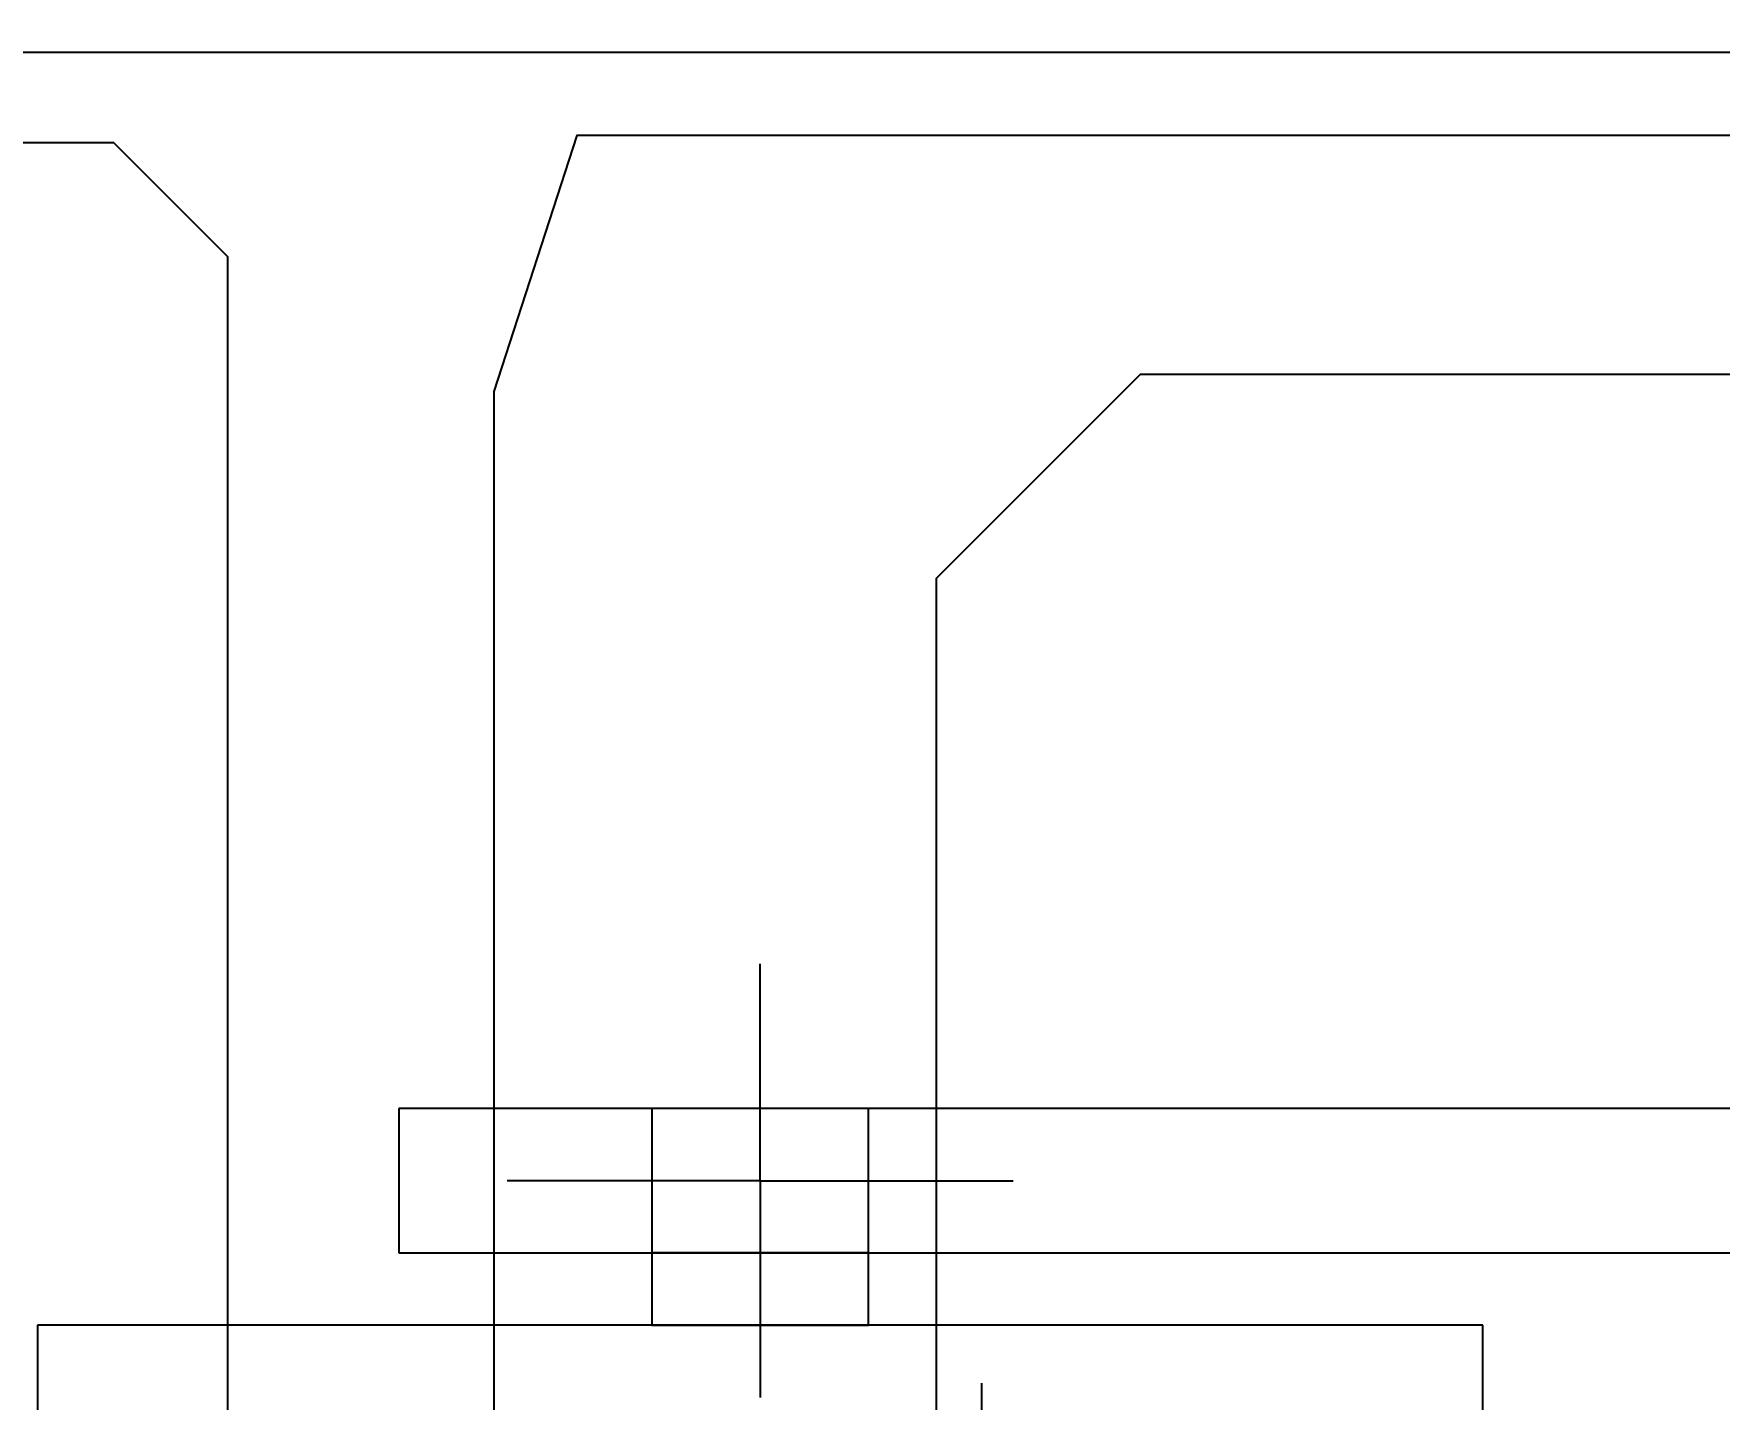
# Model space of a CAD drawing. Extents: x -381 to 213, y -63 to 250.
# Drawn here: x -18.79 to 4.54, y 170.51 to 189.41 of the extents above; entities that cross this region are included whole.
import ezdxf

# ---------------------------------------------------------------- set-up
doc = ezdxf.new("R2010")
doc.units = 0
doc.header["$MEASUREMENT"] = 0
for name, pattern in [('K5LT65535', [0]), ('K5LT_AXLED', [19.5, 15, -1.5, 1.5, -1.5]), ('K5LT_BASIC', [0]), ('K5LT_THIN', [0])]:
    doc.linetypes.add(name, pattern=pattern)
doc.layers.add('Системный слой', color=7, linetype='Continuous')
doc.styles.add('K5_DIMSTYLE', font='win_eskd.shx', dxfattribs={"width": 0.7, "oblique": 15, "bigfont": 'b_eskd.shx'})
doc.styles.add('K5_TEXTSTYLE', font='win_eskd.shx', dxfattribs={"width": 0.7, "oblique": 15, "bigfont": 'b_eskd.shx'})
doc.dimstyles.new('K5_DIMSTYLE14', dxfattribs={"dimtxt": 5, "dimasz": 1, "dimexe": 2, "dimexo": 0, "dimgap": 1, "dimtad": 1, "dimtxsty": 'K5_DIMSTYLE', "dimblk1": 'K5_OUTSIDE', "dimblk2": 'K5_OUTSIDE', "dimsah": 1, "dimcen": 5, "dimdle": 5, "dimclrd": 7, "dimclre": 7, "dimclrt": 7, "dimadec": 0, "dimazin": 0, "dimtfac": 0.666, "dimtdec": 4, "dimtmove": 0, "dimatfit": 3, "dimfxl": 0, "dimtvp": 1, "dimtolj": 1, "dimtzin": 0, "dimarcsym": 0})

# ---------------------------------------------------------------- blocks, each defined once
blk = doc.blocks.new('*D')
at = {"layer": 'Системный слой', "color": 7, "linetype": 'K5LT_THIN'}
for p, q in [((-149.074, 155.368), (-149.074, 203.891)), ((121.111, 135.447), (121.111, 203.891)), ((-149.074, 201.891), (-144.074, 202.549)), ((-144.074, 202.549), (-144.574, 201.891)), ((116.611, 201.891), (116.111, 202.549)), ((116.111, 202.549), (121.111, 201.891)), ((-144.074, 201.233), (-149.074, 201.891)), ((-149.074, 201.891), (121.111, 201.891)), ((-144.574, 201.891), (-144.074, 201.233)), ((121.111, 201.891), (116.111, 201.233)), ((116.111, 201.233), (116.611, 201.891)), ((-62.851, 194.699), (-160.397, 194.699)), ((-159.056, 189.699), (-158.397, 194.699)), ((-158.397, 194.699), (-157.739, 189.699)), ((-158.397, 194.699), (-158.397, 109.096)), ((-158.397, 190.199), (-159.056, 189.699)), ((-157.739, 189.699), (-158.397, 190.199)), ((-158.397, 109.096), (-159.056, 114.096)), ((-159.056, 114.096), (-158.397, 113.596)), ((-158.397, 113.596), (-157.739, 114.096)), ((-157.739, 114.096), (-158.397, 109.096)), ((-51.176, 109.096), (-160.397, 109.096))]:
    blk.add_line(p, q, dxfattribs=at)
at = {"layer": 'Системный слой'}
for points in [[(-144.574, 201.891), (-144.074, 202.549), (-149.074, 201.891), (-144.574, 201.891)], [(121.111, 201.891), (116.611, 201.891), (116.111, 202.549), (121.111, 201.891)], [(-144.074, 201.233), (-144.574, 201.891), (-149.074, 201.891), (-144.074, 201.233)], [(116.611, 201.891), (121.111, 201.891), (116.111, 201.233), (116.611, 201.891)], [(-158.397, 190.199), (-158.397, 194.699), (-159.056, 189.699), (-158.397, 190.199)], [(-157.739, 189.699), (-158.397, 194.699), (-158.397, 190.199), (-157.739, 189.699)], [(-158.397, 109.096), (-158.397, 113.596), (-159.056, 114.096), (-158.397, 109.096)], [(-158.397, 109.096), (-157.739, 114.096), (-158.397, 113.596), (-158.397, 109.096)]]:
    blk.add_solid(points, dxfattribs=at)
at = {"layer": 'Системный слой', "color": 7, "style": 'K5_TEXTSTYLE', "oblique": 20, "width": 0.7}
blk.add_text('270,18', height=5, dxfattribs=at).set_placement((-22.637, 204.426))
blk.add_text('85,6', height=5, rotation=90, dxfattribs=at).set_placement((-160.932, 145.981))
blk = doc.blocks.new('K5_OUTSIDE')
at = {"color": 7, "linetype": 'K5LT_THIN'}
for p, q in [((0, 0), (-5, 0.658)), ((-5, 0.658), (-4.5, 0)), ((0, 0), (-7, 0)), ((-4.5, 0), (-5, -0.658)), ((-5, -0.658), (0, 0))]:
    blk.add_line(p, q, dxfattribs=at)
for points in [[(0, 0), (-4.5, 0), (-5, 0.658), (0, 0)], [(-4.5, 0), (0, 0), (-5, -0.658), (-4.5, 0)]]:
    blk.add_solid(points)
blk = doc.blocks.new('*U')
at = {"layer": 'Системный слой', "color": 30, "linetype": 'K5LT_AXLED'}
for p, q in [((10.098, 30.318), (10.098, 33.318)), ((10.098, 30.318), (6.598, 30.318)), ((10.098, 30.318), (13.598, 30.318)), ((10.098, 30.318), (10.098, 27.318)), ((13.166, 21.515), (13.166, 27.515))]:
    blk.add_line(p, q, dxfattribs=at)
at = {"layer": 'Системный слой', "color": 5, "linetype": 'K5LT_BASIC'}
for p, q in [((35.097, 31.318), (5.097, 31.318)), ((5.097, 31.318), (5.097, 29.318)), ((11.598, 31.318), (8.598, 31.318)), ((8.598, 31.318), (8.598, 29.318)), ((11.598, 29.318), (11.598, 31.318)), ((5.097, 29.318), (35.097, 29.318)), ((11.598, 29.32), (8.598, 29.32)), ((8.598, 29.32), (8.598, 28.32)), ((8.598, 29.318), (11.598, 29.318)), ((11.598, 28.32), (11.598, 29.32)), ((20.099, 28.32), (0.099, 28.32)), ((0.099, 28.32), (0.099, -1.68)), ((8.598, 28.32), (11.598, 28.32)), ((20.099, -1.68), (20.099, 28.32))]:
    blk.add_line(p, q, dxfattribs=at)
blk = doc.blocks.new('*F')
at = {"layer": 'Системный слой', "color": 5, "linetype": 'K5LT65535'}
for points in [[(64.596, 15.692), (64.596, 19.329), (62.012, 19.329), (59.428, 45.933), (-51.102, 45.933), (-51.102, 49.761), (-44.02, 51.483), (56.079, 51.483), (58.376, 49.186), (59.428, 45.933)], [(57.084, 15.692), (54.357, 42.488), (52.06, 44.784), (7.561, 44.784), (6.412, 41.243), (6.412, -18.732)], [(-51.58, 12.152), (-51.58, 15.788), (-42.68, 41.722), (-39.714, 44.689), (1.149, 44.689), (2.728, 43.11), (2.728, -18.333), (0.766, -21.534), (-1.148, -21.534)], [(51.001, 17.128), (12.537, 17.128), (12.537, 38.66), (15.36, 41.483), (49.093, 41.483), (50.983, 39.593), (51.001, 17.128)]]:
    blk.add_lwpolyline(points, dxfattribs=at)
at = {"layer": 'Системный слой'}
blk.add_blockref('*U', (0, 0), dxfattribs=at)
blk.add_blockref('*U', (0, 0), dxfattribs=at)
blk.add_blockref('*U', (0, 0), dxfattribs=at)
blk.add_blockref('*U', (0, 0), dxfattribs=at)
blk.add_blockref('*U', (0, 0), dxfattribs=at)
blk.add_blockref('*U', (0, 0), dxfattribs=at)
blk.add_blockref('*U', (0, 0), dxfattribs=at)
blk.add_blockref('*U', (0, 0), dxfattribs=at)
blk.add_blockref('*U', (0, 0), dxfattribs=at)
blk.add_blockref('*U', (0, 0), dxfattribs=at)
blk.add_blockref('*U', (0, 0), dxfattribs=at)
blk.add_blockref('*U', (0, 0), dxfattribs=at)
blk.add_blockref('*U', (0, 0), dxfattribs=at)
blk.add_blockref('*U', (0, 0), dxfattribs=at)
blk.add_blockref('*U', (0, 0), dxfattribs=at)
blk.add_blockref('*U', (0, 0), dxfattribs=at)
blk.add_blockref('*U', (0, 0), dxfattribs=at)
blk.add_blockref('*U', (0, 0), dxfattribs=at)
blk.add_blockref('*U', (0, 0), dxfattribs=at)
blk.add_blockref('*U', (0, 0), dxfattribs=at)
blk.add_blockref('*U', (0, 0), dxfattribs=at)
blk.add_blockref('*U', (0, 0), dxfattribs=at)
blk.add_blockref('*U', (0, 0), dxfattribs=at)
blk.add_blockref('*U', (0, 0), dxfattribs=at)
blk.add_blockref('*U', (0, 0), dxfattribs=at)
blk.add_blockref('*U', (0, 0), dxfattribs=at)
blk.add_blockref('*U', (0, 0), dxfattribs=at)
blk.add_blockref('*U', (0, 0), dxfattribs=at)
blk.add_blockref('*U', (0, 0), dxfattribs=at)
blk.add_blockref('*U', (0, 0), dxfattribs=at)
blk.add_blockref('*U', (0, 0), dxfattribs=at)
blk.add_blockref('*U', (0, 0), dxfattribs=at)
blk.add_blockref('*U', (0, 0), dxfattribs=at)
blk.add_blockref('*U', (0, 0), dxfattribs=at)
blk.add_blockref('*U', (0, 0), dxfattribs=at)
blk.add_blockref('*U', (0, 0), dxfattribs=at)
blk.add_blockref('*U', (0, 0), dxfattribs=at)
blk.add_blockref('*U', (0, 0), dxfattribs=at)
blk.add_blockref('*U', (0, 0), dxfattribs=at)
blk.add_blockref('*U', (0, 0), dxfattribs=at)
blk.add_blockref('*U', (0, 0), dxfattribs=at)
blk.add_blockref('*U', (0, 0), dxfattribs=at)
blk.add_blockref('*U', (0, 0), dxfattribs=at)
blk.add_blockref('*U', (0, 0), dxfattribs=at)
blk.add_blockref('*U', (0, 0), dxfattribs=at)
blk.add_blockref('*U', (0, 0), dxfattribs=at)
blk.add_blockref('*U', (0, 0), dxfattribs=at)
blk.add_blockref('*U', (0, 0), dxfattribs=at)
blk.add_blockref('*U', (0, 0), dxfattribs=at)
blk.add_blockref('*U', (0, 0), dxfattribs=at)
blk.add_blockref('*U', (0, 0), dxfattribs=at)
blk.add_blockref('*U', (0, 0), dxfattribs=at)
blk.add_blockref('*U', (0, 0), dxfattribs=at)
blk.add_blockref('*U', (0, 0), dxfattribs=at)
blk.add_blockref('*U', (0, 0), dxfattribs=at)
blk.add_blockref('*U', (0, 0), dxfattribs=at)
blk.add_blockref('*U', (0, 0), dxfattribs=at)
blk.add_blockref('*U', (0, 0), dxfattribs=at)
blk.add_blockref('*U', (0, 0), dxfattribs=at)
blk.add_blockref('*U', (0, 0), dxfattribs=at)
blk.add_blockref('*U', (0, 0), dxfattribs=at)
blk.add_blockref('*U', (0, 0), dxfattribs=at)
blk.add_blockref('*U', (0, 0), dxfattribs=at)
blk.add_blockref('*U', (0, 0), dxfattribs=at)
blk.add_blockref('*U', (0, 0), dxfattribs=at)
blk.add_blockref('*U', (0, 0), dxfattribs=at)
blk.add_blockref('*U', (0, 0), dxfattribs=at)
blk.add_blockref('*U', (0, 0), dxfattribs=at)
blk.add_blockref('*U', (0, 0), dxfattribs=at)
blk.add_blockref('*U', (0, 0), dxfattribs=at)
blk.add_blockref('*U', (0, 0), dxfattribs=at)
blk.add_blockref('*U', (0, 0), dxfattribs=at)
blk.add_blockref('*U', (0, 0), dxfattribs=at)
blk.add_blockref('*U', (0, 0), dxfattribs=at)
blk.add_blockref('*U', (0, 0), dxfattribs=at)
blk.add_blockref('*U', (0, 0), dxfattribs=at)
blk.add_blockref('*U', (0, 0), dxfattribs=at)
blk.add_blockref('*U', (0, 0), dxfattribs=at)
blk.add_blockref('*U', (0, 0), dxfattribs=at)
blk.add_blockref('*U', (0, 0), dxfattribs=at)
blk.add_blockref('*U', (0, 0), dxfattribs=at)
blk.add_blockref('*U', (0, 0), dxfattribs=at)
blk.add_blockref('*U', (0, 0), dxfattribs=at)
blk.add_blockref('*U', (0, 0), dxfattribs=at)
blk.add_blockref('*U', (0, 0), dxfattribs=at)
blk.add_blockref('*U', (0, 0), dxfattribs=at)
blk.add_blockref('*U', (0, 0), dxfattribs=at)
blk.add_blockref('*U', (0, 0), dxfattribs=at)
blk.add_blockref('*U', (0, 0), dxfattribs=at)
blk.add_blockref('*U', (0, 0), dxfattribs=at)
blk.add_blockref('*U', (0, 0), dxfattribs=at)
blk.add_blockref('*U', (0, 0), dxfattribs=at)
blk.add_blockref('*U', (0, 0), dxfattribs=at)
blk.add_blockref('*U', (0, 0), dxfattribs=at)
blk.add_blockref('*U', (0, 0), dxfattribs=at)
blk.add_blockref('*U', (0, 0), dxfattribs=at)
blk.add_blockref('*U', (0, 0), dxfattribs=at)
blk.add_blockref('*U', (0, 0), dxfattribs=at)
blk.add_blockref('*U', (0, 0), dxfattribs=at)
blk.add_blockref('*U', (0, 0), dxfattribs=at)
blk.add_blockref('*U', (0, 0), dxfattribs=at)
blk.add_blockref('*U', (0, 0), dxfattribs=at)
blk.add_blockref('*U', (0, 0), dxfattribs=at)
blk.add_blockref('*U', (0, 0), dxfattribs=at)
blk.add_blockref('*U', (0, 0), dxfattribs=at)
blk.add_blockref('*U', (0, 0), dxfattribs=at)
blk.add_blockref('*U', (0, 0), dxfattribs=at)
blk.add_blockref('*U', (0, 0), dxfattribs=at)
blk.add_blockref('*U', (0, 0), dxfattribs=at)
blk.add_blockref('*U', (0, 0), dxfattribs=at)
blk.add_blockref('*U', (0, 0), dxfattribs=at)
blk.add_blockref('*U', (0, 0), dxfattribs=at)
blk.add_blockref('*U', (0, 0), dxfattribs=at)
blk.add_blockref('*U', (0, 0), dxfattribs=at)
blk.add_blockref('*U', (0, 0), dxfattribs=at)
blk.add_blockref('*U', (0, 0), dxfattribs=at)
blk.add_blockref('*U', (0, 0), dxfattribs=at)
blk.add_blockref('*U', (0, 0), dxfattribs=at)
blk.add_blockref('*U', (0, 0), dxfattribs=at)
blk.add_blockref('*U', (0, 0), dxfattribs=at)
blk.add_blockref('*U', (0, 0), dxfattribs=at)
blk.add_blockref('*U', (0, 0), dxfattribs=at)
blk.add_blockref('*U', (0, 0), dxfattribs=at)
blk.add_blockref('*U', (0, 0), dxfattribs=at)
blk.add_blockref('*U', (0, 0), dxfattribs=at)
blk.add_blockref('*U', (0, 0), dxfattribs=at)
blk.add_blockref('*U', (0, 0), dxfattribs=at)
blk.add_blockref('*U', (0, 0), dxfattribs=at)
blk.add_blockref('*U', (0, 0), dxfattribs=at)
blk.add_blockref('*U', (0, 0), dxfattribs=at)
blk.add_blockref('*U', (0, 0), dxfattribs=at)
blk.add_blockref('*U', (0, 0), dxfattribs=at)
blk.add_blockref('*U', (0, 0), dxfattribs=at)
blk.add_blockref('*U', (0, 0), dxfattribs=at)
blk.add_blockref('*U', (0, 0), dxfattribs=at)
blk.add_blockref('*U', (0, 0), dxfattribs=at)
blk.add_blockref('*U', (0, 0), dxfattribs=at)
blk.add_blockref('*U', (0, 0), dxfattribs=at)
blk.add_blockref('*U', (0, 0), dxfattribs=at)
blk.add_blockref('*U', (0, 0), dxfattribs=at)
blk.add_blockref('*U', (0, 0), dxfattribs=at)
blk.add_blockref('*U', (0, 0), dxfattribs=at)
blk.add_blockref('*U', (0, 0), dxfattribs=at)
blk.add_blockref('*U', (0, 0), dxfattribs=at)
blk.add_blockref('*U', (0, 0), dxfattribs=at)
blk.add_blockref('*U', (0, 0), dxfattribs=at)
blk.add_blockref('*U', (0, 0), dxfattribs=at)
blk.add_blockref('*U', (0, 0), dxfattribs=at)
blk.add_blockref('*U', (0, 0), dxfattribs=at)
blk.add_blockref('*U', (0, 0), dxfattribs=at)
blk.add_blockref('*U', (0, 0), dxfattribs=at)
blk.add_blockref('*U', (0, 0), dxfattribs=at)
blk.add_blockref('*U', (0, 0), dxfattribs=at)
blk.add_blockref('*U', (0, 0), dxfattribs=at)
blk.add_blockref('*U', (0, 0), dxfattribs=at)
blk.add_blockref('*U', (0, 0), dxfattribs=at)
blk.add_blockref('*U', (0, 0), dxfattribs=at)
blk.add_blockref('*U', (0, 0), dxfattribs=at)
blk.add_blockref('*U', (0, 0), dxfattribs=at)
blk.add_blockref('*U', (0, 0), dxfattribs=at)
blk.add_blockref('*U', (0, 0), dxfattribs=at)
blk.add_blockref('*U', (0, 0), dxfattribs=at)
blk.add_blockref('*U', (0, 0), dxfattribs=at)
blk.add_blockref('*U', (0, 0), dxfattribs=at)
blk.add_blockref('*U', (0, 0), dxfattribs=at)
blk.add_blockref('*U', (0, 0), dxfattribs=at)
blk.add_blockref('*U', (0, 0), dxfattribs=at)
blk.add_blockref('*U', (0, 0), dxfattribs=at)
blk.add_blockref('*U', (0, 0), dxfattribs=at)
blk.add_blockref('*U', (0, 0), dxfattribs=at)
blk.add_blockref('*U', (0, 0), dxfattribs=at)
blk.add_blockref('*U', (0, 0), dxfattribs=at)
blk.add_blockref('*U', (0, 0), dxfattribs=at)
blk.add_blockref('*U', (0, 0), dxfattribs=at)
blk.add_blockref('*U', (0, 0), dxfattribs=at)
blk.add_blockref('*U', (0, 0), dxfattribs=at)
blk.add_blockref('*U', (0, 0), dxfattribs=at)
blk.add_blockref('*U', (0, 0), dxfattribs=at)
blk.add_blockref('*U', (0, 0), dxfattribs=at)
blk.add_blockref('*U', (0, 0), dxfattribs=at)
blk.add_blockref('*U', (0, 0), dxfattribs=at)
blk.add_blockref('*U', (0, 0), dxfattribs=at)
blk.add_blockref('*U', (0, 0), dxfattribs=at)
blk.add_blockref('*U', (0, 0), dxfattribs=at)
blk.add_blockref('*U', (0, 0), dxfattribs=at)
blk.add_blockref('*U', (0, 0), dxfattribs=at)
blk.add_blockref('*U', (0, 0), dxfattribs=at)
blk.add_blockref('*U', (0, 0), dxfattribs=at)
blk.add_blockref('*U', (0, 0), dxfattribs=at)
blk.add_blockref('*U', (0, 0), dxfattribs=at)
blk.add_blockref('*U', (0, 0), dxfattribs=at)
blk.add_blockref('*U', (0, 0), dxfattribs=at)
blk.add_blockref('*U', (0, 0), dxfattribs=at)
blk.add_blockref('*U', (0, 0), dxfattribs=at)
blk.add_blockref('*U', (0, 0), dxfattribs=at)
blk.add_blockref('*U', (0, 0), dxfattribs=at)
blk.add_blockref('*U', (0, 0), dxfattribs=at)
blk.add_blockref('*U', (0, 0), dxfattribs=at)
blk.add_blockref('*U', (0, 0), dxfattribs=at)
blk.add_blockref('*U', (0, 0), dxfattribs=at)
blk.add_blockref('*U', (0, 0), dxfattribs=at)
blk.add_blockref('*U', (0, 0), dxfattribs=at)
blk.add_blockref('*U', (0, 0), dxfattribs=at)
blk.add_blockref('*U', (0, 0), dxfattribs=at)
blk.add_blockref('*U', (0, 0), dxfattribs=at)
blk.add_blockref('*U', (0, 0), dxfattribs=at)
blk.add_blockref('*U', (0, 0), dxfattribs=at)

msp = doc.modelspace()

# ---------------------------------------------------------------- block references
at = {"layer": 'Системный слой'}
msp.add_blockref('*F', (-18.831, 143.216), dxfattribs=at)

# ---------------------------------------------------------------- dimensions: what is measured, and where the dimension line sits
dim = msp.add_linear_dim(base=(-149.0741, 201.8911), p1=(-149.0741, 155.3678), p2=(121.1107, 135.4469), dimstyle='K5_DIMSTYLE14', override={"dimpost": ' '}, dxfattribs=at)
dim.commit()
dim.dimension.update_dxf_attribs({"geometry": '*D', "text_midpoint": (-22.6366, 204.4257), "dimtype": 160})
dim = msp.add_linear_dim(base=(-158.397, 194.699), p1=(-62.851, 194.699), p2=(-51.176, 109.096), angle=90, dimstyle='K5_DIMSTYLE14', override={"dimpost": ' '}, dxfattribs=at)
dim.commit()
dim.dimension.update_dxf_attribs({"geometry": '*D', "text_midpoint": (-160.932, 145.981), "dimtype": 160})

doc.saveas('drawing.dxf')
